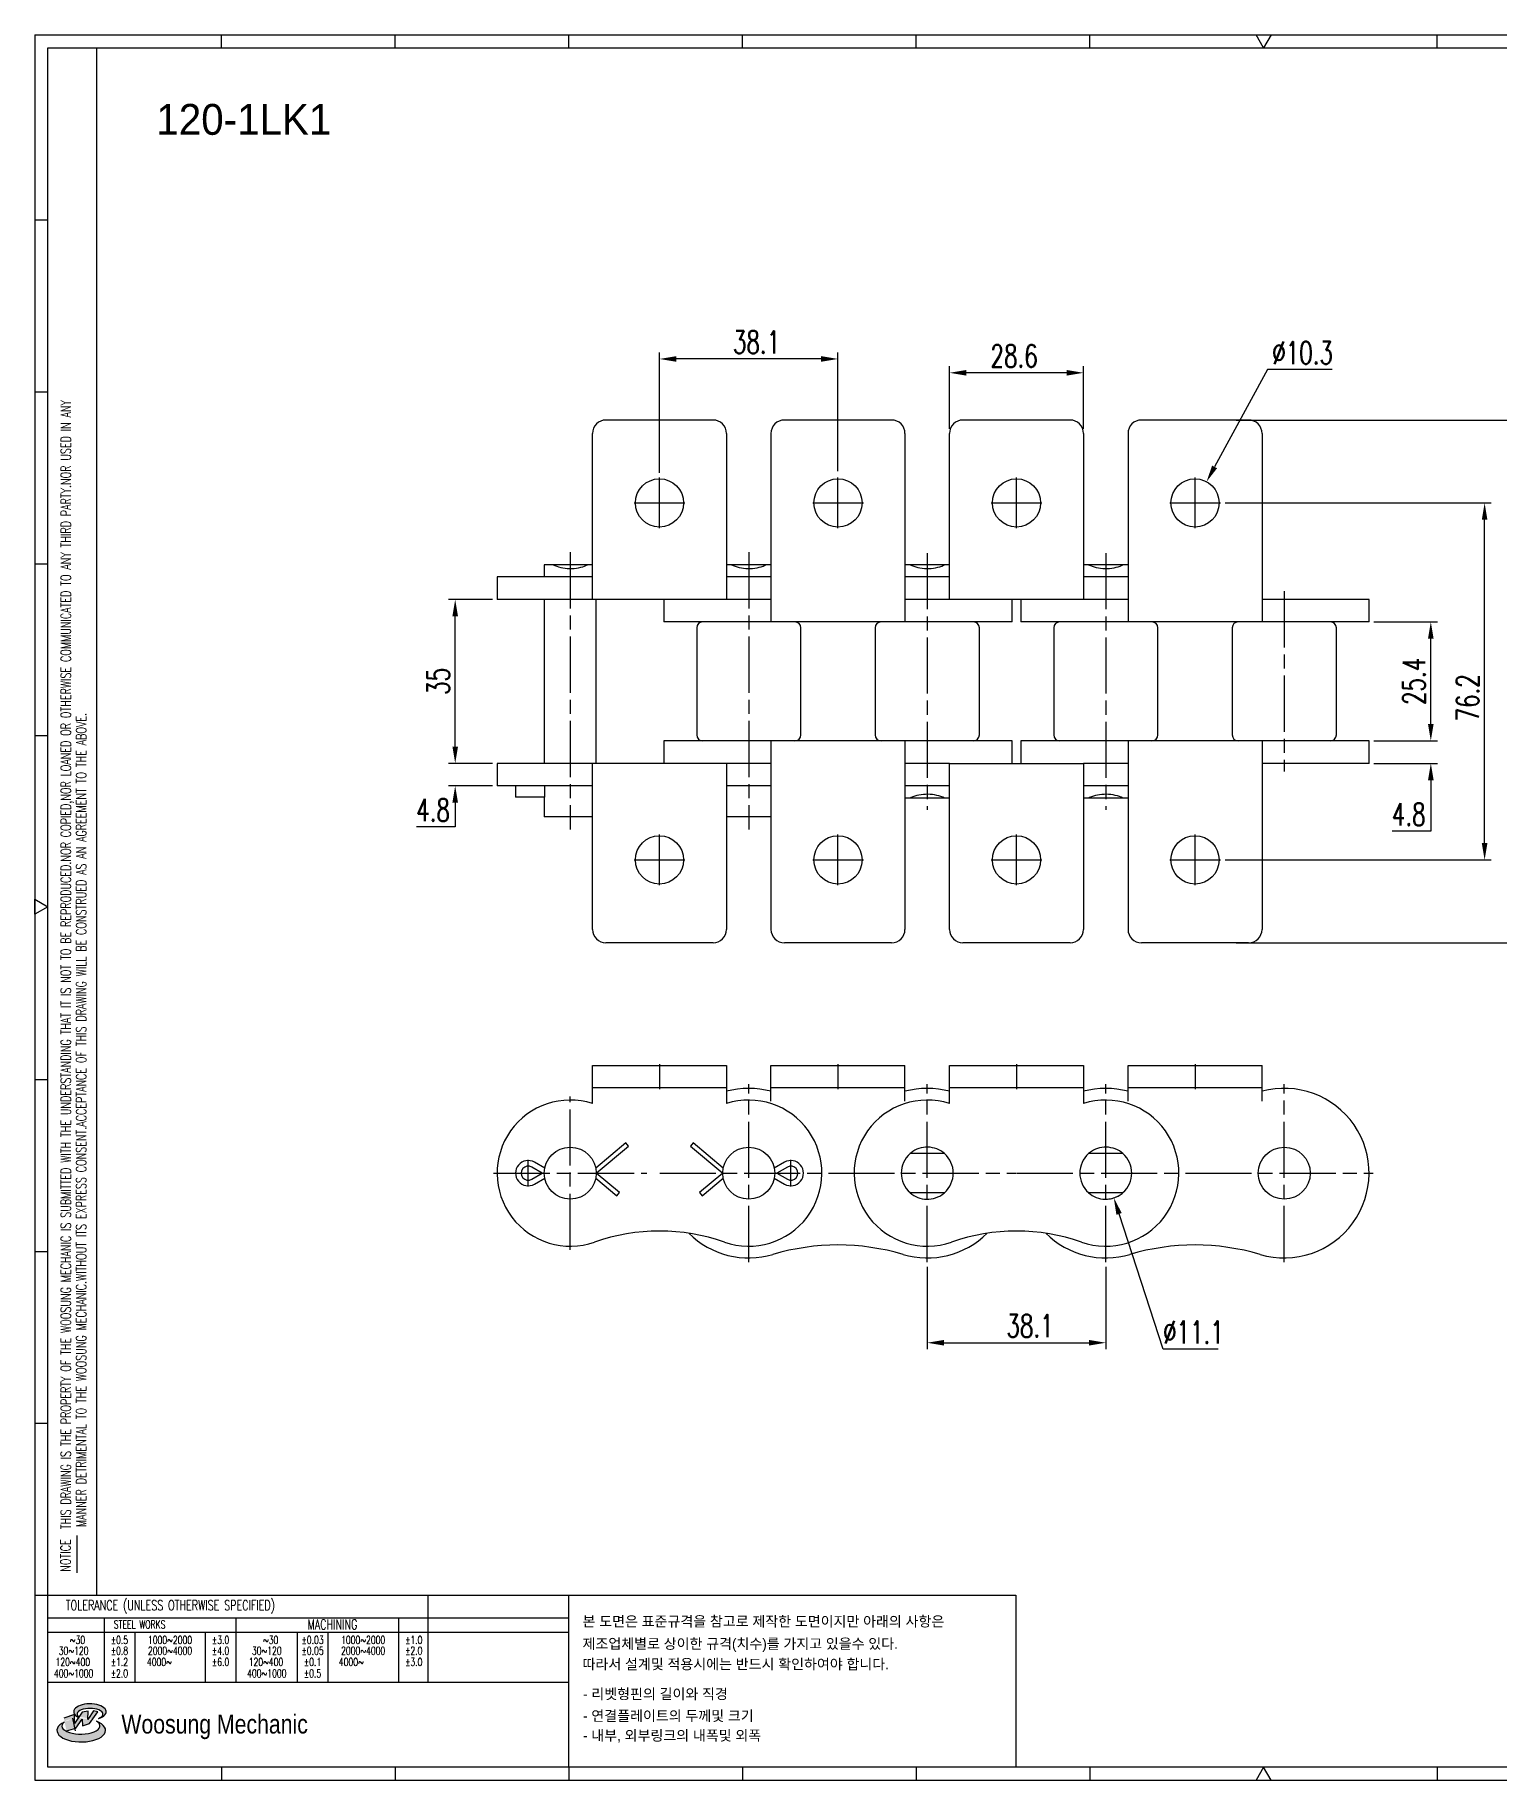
# Model space of a CAD drawing. Header units: millimetres. Extents: x 2104 to 2628, y 59 to 431.
# Drawn here: x 2103.6 to 2416.1, y 58.8 to 431.3 of the extents above; entities that cross this region are included whole.
import ezdxf
from ezdxf.enums import TextEntityAlignment as Align

# ---------------------------------------------------------------- set-up
doc = ezdxf.new("R2010")
doc.units = ezdxf.units.MM
doc.linetypes.add('AM_ISO08W050', pattern=[18, 12, -1.5, 3, -1.5])
doc.layers.get('Defpoints').update_dxf_attribs({"color": 80})
doc.layers.add('CL1', color=140, linetype='AM_ISO08W050', lineweight=25)
doc.layers.add('S-DIM', color=7, linetype='Continuous')
doc.layers.add('도면레이아웃', color=7, linetype='Continuous')
doc.styles.add('HKD_ST2', font='romans.shx', dxfattribs={"width": 0.7, "height": 4, "bigfont": '@extfont2.shx'})
doc.styles.add('HSG', font='SIMPLEX.shx', dxfattribs={"width": 0.7, "bigfont": 'HSG.shx'})
doc.styles.add('MtXpl_', font='Gulim.ttf')
doc.styles.add('SLDTEXTSTYLE4', font='arial.ttf', dxfattribs={"width": 0.8})
doc.dimstyles.new('AP2', dxfattribs={"dimscale": 2, "dimtxt": 2.4, "dimasz": 1.8, "dimexe": 0.7, "dimexo": 0.5, "dimgap": 0.6, "dimtad": 1, "dimtoh": 1, "dimdec": 1, "dimrnd": 0.01, "dimzin": 9, "dimdsep": 46, "dimtxsty": 'HSG', "dimcen": 0, "dimclrd": 251, "dimclre": 251, "dimclrt": 60, "dimazin": 2, "dimtp": 1, "dimtm": 1, "dimtfac": 0.5, "dimtdec": 1, "dimtofl": 0, "dimtmove": 0, "dimatfit": 3, "dimfxl": 0, "dimtvp": 1, "dimtolj": 2, "dimlwd": -1, "dimlwe": -1, "dimarcsym": 0})

# ---------------------------------------------------------------- blocks, each defined once
blk = doc.blocks.new('MAST')
at = {"layer": '도면레이아웃'}
h = blk.add_hatch(color=10, dxfattribs=at)
h.paths.add_polyline_path([(1.544, 35.177), (1.554, 34.966), (1.779, 35.034), (2.054, 35.422), (1.908, 35.446), (1.728, 35.167), (1.741, 35.439), (1.547, 35.405), (1.292, 35.041), (1.295, 35.33), (0.943, 35.208), (1.03, 34.8), (1.336, 34.885)])
edge = h.paths.add_edge_path()
edge.add_ellipse((1.795, 35.421), major_axis=(-0.53, 0), ratio=0.487785, start_angle=122.3607, end_angle=403.3957)
edge.add_line((1.411, 35.244), (1.419, 35.261))
edge.add_ellipse((1.798, 35.344), major_axis=(-0.423, 0), ratio=0.444396, start_angle=131.5898, end_angle=386.1941, ccw=False)
edge = h.paths.add_edge_path()
edge.add_ellipse((1.512, 34.815), major_axis=(-0.793, 0), ratio=0.480113, start_angle=314.6763, end_angle=590.8521)
edge.add_ellipse((1.501, 34.958), major_axis=(-0.62, 0), ratio=0.43311, start_angle=331.7024, end_angle=574.4249, ccw=False)
at = {"color": 140}
for p, q in [((0, 90.118), (80.15, 90.118)), ((0, 90.118), (0, 33.191)), ((0, 33.191), (80.15, 33.191))]:
    blk.add_line(p, q, dxfattribs=at)
for p, q in [((6.089, 89.693), (6.089, 90.118)), ((11.753, 89.693), (11.753, 90.118)), ((17.418, 89.693), (17.418, 90.118)), ((23.082, 89.693), (23.082, 90.118)), ((28.746, 89.693), (28.746, 90.118)), ((34.411, 89.693), (34.411, 90.118)), ((45.739, 89.693), (45.739, 90.118)), ((0, 84.085), (0.425, 84.085)), ((0, 78.478), (0.425, 78.478)), ((0, 72.87), (0.425, 72.87)), ((0, 67.262), (0.425, 67.262)), ((0, 56.047), (0.425, 56.047)), ((0, 50.439), (0.425, 50.439)), ((0, 44.832), (0.425, 44.832)), ((1.377, 39.947), (1.377, 41.174)), ((0, 39.224), (0.425, 39.224)), ((6.089, 33.616), (6.089, 33.191)), ((11.753, 33.616), (11.753, 33.191)), ((17.418, 33.616), (17.418, 33.191)), ((23.082, 33.616), (23.082, 33.191)), ((28.746, 33.616), (28.746, 33.191)), ((34.411, 33.616), (34.411, 33.191)), ((45.739, 33.616), (45.739, 33.191))]:
    blk.add_line(p, q)
at = {"color": 2}
for p, q in [((2.017, 39.224), (2.017, 89.693)), ((0.425, 39.224), (17.418, 39.224)), ((12.816, 39.224), (12.816, 36.382)), ((17.418, 33.616), (17.418, 39.224)), ((0.425, 38.487), (17.418, 38.487)), ((2.257, 38.487), (2.257, 36.382)), ((6.557, 38.5), (6.557, 36.382)), ((11.857, 38.487), (11.857, 36.382)), ((0.425, 38.012), (17.418, 38.012)), ((3.257, 38.012), (3.257, 36.382)), ((5.557, 38.012), (5.557, 36.382)), ((8.557, 38.012), (8.557, 36.382)), ((9.557, 38.026), (9.557, 36.382)), ((0.425, 36.382), (17.418, 36.382))]:
    blk.add_line(p, q, dxfattribs=at)
for points in [[(40.075, 89.693), (39.83, 90.118), (40.32, 90.118)], [(0.425, 61.679), (0, 61.433), (0, 61.924)], [(40.075, 33.616), (39.83, 33.191), (40.32, 33.191)]]:
    blk.add_lwpolyline(points, close=True)
at = {"color": 140}
blk.add_lwpolyline([(0.425, 89.693), (79.725, 89.693), (79.725, 33.616), (0.425, 33.616)], close=True, dxfattribs=at)
at = {"layer": '도면레이아웃'}
for p, q in [((1.295, 35.33), (0.943, 35.208)), ((1.547, 35.405), (1.292, 35.041)), ((1.292, 35.041), (1.295, 35.33)), ((1.741, 35.439), (1.547, 35.405)), ((1.908, 35.446), (1.728, 35.167)), ((1.728, 35.167), (1.741, 35.439)), ((1.779, 35.034), (2.054, 35.422)), ((2.054, 35.422), (1.908, 35.446)), ((1.03, 34.8), (1.336, 34.885)), ((1.224, 35.208), (1.311, 34.8)), ((1.224, 35.208), (1.224, 35.208)), ((1.336, 34.885), (1.544, 35.177)), ((1.419, 35.261), (1.411, 35.244)), ((1.544, 35.177), (1.554, 34.966)), ((1.554, 34.966), (1.779, 35.034))]:
    blk.add_line(p, q, dxfattribs=at)
for centre, major_axis, ratio, start_param, end_param in [((1.795, 35.421), (-0.53, 0), 0.487785, 2.135596, 7.040584), ((1.798, 35.344), (-0.423, 0), 0.444396, 2.296675, 6.740358), ((1.512, 34.815), (-0.793, 0), 0.480113, 5.492138, 10.312315), ((1.501, 34.958), (-0.62, 0), 0.43311, 5.789299, 10.025607)]:
    blk.add_ellipse(centre, major_axis=major_axis, ratio=ratio, start_param=start_param, end_param=end_param, dxfattribs=at)
at = {"color": 6, "style": 'HKD_ST2', "width": 0.7}
for s, p in [(' THIS DRAWING IS THE PROPERTY OF THE WOOSUNG MECHANIC IS SUBMITTED WITH THE UNDERSTANDING THAT IT IS NOT TO BE REPRODUCED.NOR COPIED,NOR LOANED OR OTHERWISE COMMUNICATED TO ANY THIRD PARTY.NOR USED IN ANY', (1.173, 41.217)), ('MANNER DETRIMENTAL TO THE WOOSUNG MECHANIC.WITHOUT ITS EXPRESS CONSENT.ACCEPTANCE OF THIS DRAWING WILL BE CONSTRUED AS AN AGREEMENT TO THE ABOVE.', (1.672, 41.447))]:
    blk.add_text(s, height=0.326266, rotation=90, dxfattribs=at).set_placement(p)
at = {"style": 'HKD_ST2', "width": 0.7}
blk.add_text('NOTICE', height=0.3263, rotation=90, dxfattribs=at).set_placement((1.163, 39.988))
blk.add_text('TOLERANCE (UNLESS OTHERWISE SPECIFIED)', height=0.32627, dxfattribs=at).set_placement((4.417, 38.896), align=Align.MIDDLE_CENTER)
at = {"color": 4, "style": 'HKD_ST2', "width": 0.7}
for s, height, p in [('STEEL WORKS', 0.26101, (3.416, 38.268)), ('MACHINING', 0.3263, (9.707, 38.27)), ('%%P0.5', 0.261, (2.757, 37.762)), ('%%P3.0', 0.261, (6.057, 37.762)), ('%%P0.03', 0.261, (9.057, 37.762)), ('%%P1.0', 0.261, (12.357, 37.762)), ('%%P0.8', 0.261, (2.757, 37.411)), ('%%P1.2', 0.261, (2.757, 37.045)), ('%%P4.0', 0.261, (6.057, 37.411)), ('%%P6.0', 0.261, (6.057, 37.045)), ('%%P0.05', 0.261, (9.057, 37.411)), ('%%P0.1', 0.261, (9.057, 37.045)), ('%%P2.0', 0.261, (12.357, 37.411)), ('%%P3.0', 0.261, (12.357, 37.045)), ('%%P2.0', 0.261, (2.757, 36.67)), ('%%P0.5', 0.261, (9.057, 36.67))]:
    blk.add_text(s, height=height, dxfattribs=at).set_placement(p, align=Align.MIDDLE)
for s, height, p in [('%%12630', 0.261, (1.389, 37.762)), ('1000%%1262000', 0.26101, (4.407, 37.762)), ('%%12630', 0.261, (7.689, 37.762)), ('1000%%1262000', 0.26101, (10.707, 37.762)), ('120%%126400', 0.26101, (1.237, 37.045)), ('30%%126120', 0.261, (1.263, 37.411)), ('4000%%126', 0.261, (4.061, 37.045)), ('2000%%1264000', 0.26101, (4.407, 37.411)), ('120%%126400', 0.26101, (7.537, 37.045)), ('30%%126120', 0.261, (7.563, 37.411)), ('4000%%126', 0.261, (10.321, 37.045)), ('2000%%1264000', 0.26101, (10.707, 37.411)), ('400%%1261000', 0.26101, (1.263, 36.67)), ('400%%1261000', 0.26101, (7.563, 36.67))]:
    blk.add_text(s, height=height, dxfattribs=at).set_placement(p, align=Align.MIDDLE_CENTER)
at = {"color": 1, "style": 'SLDTEXTSTYLE4', "width": 0.8}
blk.add_text('Woosung Mechanic', height=0.61957, dxfattribs=at).set_placement((2.822, 34.711))
blk = doc.blocks.new('*D2')
at = {"layer": 'Defpoints', "color": 0, "transparency": 16777216}
for p in [(2388.35, 280.59), (2401.53, 280.59), (2388.35, 275.79)]:
    blk.add_point(p, dxfattribs=at)
at = {"layer": 'S-DIM', "color": 251, "linetype": 'ByBlock', "transparency": 16777216}
for p, q in [((2401.53, 284.19), (2401.53, 287.79)), ((2389.35, 280.59), (2402.93, 280.59)), ((2389.35, 275.79), (2402.93, 275.79)), ((2401.53, 272.19), (2401.53, 261.31)), ((2401.53, 261.31), (2393.29, 261.31))]:
    blk.add_line(p, q, dxfattribs=at)
at = {"layer": 'S-DIM', "color": 251, "transparency": 16777216}
for points in [[(2400.93, 284.19), (2402.13, 284.19), (2401.53, 280.59)], [(2400.93, 272.19), (2402.13, 272.19), (2401.53, 275.79)]]:
    blk.add_solid(points, dxfattribs=at)
at = {"layer": 'S-DIM', "color": 60, "transparency": 16777216, "insert": (2396.81, 264.91), "char_height": 4.8, "attachment_point": 5, "style": 'HSG'}
blk.add_mtext('\\A2;4.8', dxfattribs=at)
blk = doc.blocks.new('*D3')
at = {"layer": 'Defpoints', "color": 0, "transparency": 16777216}
for p in [(2388.35, 305.99), (2401.53, 305.99), (2388.35, 280.59)]:
    blk.add_point(p, dxfattribs=at)
at = {"layer": 'S-DIM', "color": 251, "linetype": 'ByBlock', "transparency": 16777216}
for p, q in [((2389.35, 305.99), (2402.93, 305.99)), ((2401.53, 284.19), (2401.53, 302.39)), ((2389.35, 280.59), (2402.93, 280.59))]:
    blk.add_line(p, q, dxfattribs=at)
at = {"layer": 'S-DIM', "color": 251, "transparency": 16777216}
for points in [[(2400.93, 302.39), (2402.13, 302.39), (2401.53, 305.99)], [(2400.93, 284.19), (2402.13, 284.19), (2401.53, 280.59)]]:
    blk.add_solid(points, dxfattribs=at)
at = {"layer": 'S-DIM', "color": 60, "transparency": 16777216, "insert": (2397.93, 293.29), "char_height": 4.8, "attachment_point": 5, "rotation": 90, "style": 'HSG'}
blk.add_mtext('\\A2;25.4', dxfattribs=at)
blk = doc.blocks.new('*D4')
at = {"layer": 'Defpoints', "color": 0, "transparency": 16777216}
for p in [(2356.61, 331.39), (2413.01, 331.39), (2356.61, 255.19)]:
    blk.add_point(p, dxfattribs=at)
at = {"layer": 'S-DIM', "color": 251, "linetype": 'ByBlock', "transparency": 16777216}
for p, q in [((2357.61, 331.39), (2414.41, 331.39)), ((2413.01, 258.79), (2413.01, 327.79)), ((2357.61, 255.19), (2414.41, 255.19))]:
    blk.add_line(p, q, dxfattribs=at)
at = {"layer": 'S-DIM', "color": 251, "transparency": 16777216}
for points in [[(2412.41, 327.79), (2413.61, 327.79), (2413.01, 331.39)], [(2412.41, 258.79), (2413.61, 258.79), (2413.01, 255.19)]]:
    blk.add_solid(points, dxfattribs=at)
at = {"layer": 'S-DIM', "color": 60, "transparency": 16777216, "insert": (2409.41, 289.78), "char_height": 4.8, "attachment_point": 5, "rotation": 90, "style": 'HSG'}
blk.add_mtext('\\A2;76.2', dxfattribs=at)
blk = doc.blocks.new('*D5')
at = {"layer": 'Defpoints', "color": 0, "transparency": 16777216}
for p in [(2359.01, 349.09), (2429.39, 349.09), (2359.01, 237.49)]:
    blk.add_point(p, dxfattribs=at)
at = {"layer": 'S-DIM', "color": 251, "linetype": 'ByBlock', "transparency": 16777216}
for p, q in [((2360.01, 349.09), (2430.79, 349.09)), ((2429.39, 241.09), (2429.39, 345.49)), ((2360.01, 237.49), (2430.79, 237.49))]:
    blk.add_line(p, q, dxfattribs=at)
at = {"layer": 'S-DIM', "color": 251, "transparency": 16777216}
for points in [[(2428.79, 345.49), (2429.99, 345.49), (2429.39, 349.09)], [(2428.79, 241.09), (2429.99, 241.09), (2429.39, 237.49)]]:
    blk.add_solid(points, dxfattribs=at)
at = {"layer": 'S-DIM', "color": 60, "transparency": 16777216, "insert": (2425.79, 289.72), "char_height": 4.8, "attachment_point": 5, "rotation": 90, "style": 'HSG'}
blk.add_mtext('\\A2;111.6', dxfattribs=at)
blk = doc.blocks.new('*D9')
at = {"layer": 'Defpoints', "color": 0, "transparency": 16777216}
for p in [(2298.8, 359.16), (2298.8, 346.23), (2327.4, 346.23)]:
    blk.add_point(p, dxfattribs=at)
at = {"layer": 'S-DIM', "color": 251, "linetype": 'ByBlock', "transparency": 16777216}
for p, q in [((2298.8, 347.23), (2298.8, 360.56)), ((2323.8, 359.16), (2302.4, 359.16)), ((2327.4, 347.23), (2327.4, 360.56))]:
    blk.add_line(p, q, dxfattribs=at)
at = {"layer": 'S-DIM', "color": 251, "transparency": 16777216}
for points in [[(2302.4, 359.76), (2302.4, 358.56), (2298.8, 359.16)], [(2323.8, 359.76), (2323.8, 358.56), (2327.4, 359.16)]]:
    blk.add_solid(points, dxfattribs=at)
at = {"layer": 'S-DIM', "color": 60, "transparency": 16777216, "insert": (2312.59, 362.76), "char_height": 4.8, "attachment_point": 5, "style": 'HSG'}
blk.add_mtext('\\A2;28.6', dxfattribs=at)
blk = doc.blocks.new('*D10')
at = {"layer": 'Defpoints', "color": 0, "transparency": 16777216}
for p in [(2236.9, 362.12), (2236.9, 336.79), (2275, 337.14)]:
    blk.add_point(p, dxfattribs=at)
at = {"layer": 'S-DIM', "color": 251, "linetype": 'ByBlock', "transparency": 16777216}
for p, q in [((2236.9, 337.79), (2236.9, 363.52)), ((2271.4, 362.12), (2240.5, 362.12)), ((2275, 338.14), (2275, 363.52))]:
    blk.add_line(p, q, dxfattribs=at)
at = {"layer": 'S-DIM', "color": 251, "transparency": 16777216}
for points in [[(2240.5, 362.72), (2240.5, 361.52), (2236.9, 362.12)], [(2271.4, 362.72), (2271.4, 361.52), (2275, 362.12)]]:
    blk.add_solid(points, dxfattribs=at)
at = {"layer": 'S-DIM', "color": 60, "transparency": 16777216, "insert": (2257.62, 365.72), "char_height": 4.8, "attachment_point": 5, "style": 'HSG'}
blk.add_mtext('\\A2;38.1', dxfattribs=at)
blk = doc.blocks.new('*D11')
at = {"layer": 'Defpoints', "color": 0, "transparency": 16777216}
for p in [(2193.3, 275.79), (2202.25, 275.79), (2202.25, 270.99)]:
    blk.add_point(p, dxfattribs=at)
at = {"layer": 'S-DIM', "color": 251, "linetype": 'ByBlock', "transparency": 16777216}
for p, q in [((2193.3, 279.39), (2193.3, 282.99)), ((2201.25, 275.79), (2191.9, 275.79)), ((2201.25, 270.99), (2191.9, 270.99)), ((2193.3, 267.39), (2193.3, 262.23)), ((2193.3, 262.23), (2185.06, 262.23))]:
    blk.add_line(p, q, dxfattribs=at)
at = {"layer": 'S-DIM', "color": 251, "transparency": 16777216}
for points in [[(2192.7, 279.39), (2193.9, 279.39), (2193.3, 275.79)], [(2192.7, 267.39), (2193.9, 267.39), (2193.3, 270.99)]]:
    blk.add_solid(points, dxfattribs=at)
at = {"layer": 'S-DIM', "color": 60, "transparency": 16777216, "insert": (2188.58, 265.83), "char_height": 4.8, "attachment_point": 5, "style": 'HSG'}
blk.add_mtext('\\A2;4.8', dxfattribs=at)
blk = doc.blocks.new('*D12')
at = {"layer": 'Defpoints', "color": 0, "transparency": 16777216}
for p in [(2193.3, 310.79), (2202.25, 310.79), (2202.25, 275.79)]:
    blk.add_point(p, dxfattribs=at)
at = {"layer": 'S-DIM', "color": 251, "linetype": 'ByBlock', "transparency": 16777216}
for p, q in [((2201.25, 310.79), (2191.9, 310.79)), ((2193.3, 279.39), (2193.3, 307.19)), ((2201.25, 275.79), (2191.9, 275.79))]:
    blk.add_line(p, q, dxfattribs=at)
at = {"layer": 'S-DIM', "color": 251, "transparency": 16777216}
for points in [[(2192.7, 307.19), (2193.9, 307.19), (2193.3, 310.79)], [(2192.7, 279.39), (2193.9, 279.39), (2193.3, 275.79)]]:
    blk.add_solid(points, dxfattribs=at)
at = {"layer": 'S-DIM', "color": 60, "transparency": 16777216, "insert": (2189.7, 293.29), "char_height": 4.8, "attachment_point": 5, "rotation": 90, "style": 'HSG'}
blk.add_mtext('\\A2;35', dxfattribs=at)
blk = doc.blocks.new('*D13')
at = {"layer": 'Defpoints', "color": 0, "transparency": 16777216}
for p in [(2294.05, 169.31), (2332.15, 169.31), (2332.15, 152.12)]:
    blk.add_point(p, dxfattribs=at)
at = {"layer": 'S-DIM', "color": 251, "linetype": 'ByBlock', "transparency": 16777216}
for p, q in [((2294.05, 168.31), (2294.05, 150.72)), ((2332.15, 168.31), (2332.15, 150.72)), ((2297.65, 152.12), (2328.55, 152.12))]:
    blk.add_line(p, q, dxfattribs=at)
at = {"layer": 'S-DIM', "color": 251, "transparency": 16777216}
for points in [[(2297.65, 152.72), (2297.65, 151.52), (2294.05, 152.12)], [(2328.55, 152.72), (2328.55, 151.52), (2332.15, 152.12)]]:
    blk.add_solid(points, dxfattribs=at)
at = {"layer": 'S-DIM', "color": 60, "transparency": 16777216, "insert": (2315.99, 155.72), "char_height": 4.8, "attachment_point": 5, "style": 'HSG'}
blk.add_mtext('\\A2;38.1', dxfattribs=at)
blk = doc.blocks.new('*D15')
at = {"layer": 'Defpoints', "color": 0, "transparency": 16777216}
for p in [(2330.43, 193.6), (2333.87, 183.04)]:
    blk.add_point(p, dxfattribs=at)
at = {"layer": 'S-DIM', "color": 251, "linetype": 'ByBlock', "transparency": 16777216}
for p, q in [((2344.38, 150.76), (2334.99, 179.61)), ((2356.14, 150.76), (2344.38, 150.76))]:
    blk.add_line(p, q, dxfattribs=at)
blk.add_arc((2332.15, 188.32), 5.55, 273.5947, 301.0954, dxfattribs=at)
at = {"layer": 'S-DIM', "color": 251, "transparency": 16777216}
blk.add_solid([(2335.56, 179.8), (2334.42, 179.43), (2333.87, 183.04)], dxfattribs=at)
at = {"layer": 'S-DIM', "color": 60, "transparency": 16777216, "insert": (2350.86, 154.36), "char_height": 4.8, "attachment_point": 5, "style": 'HSG'}
blk.add_mtext('\\A2;∅11.1', dxfattribs=at)
blk = doc.blocks.new('*D16')
at = {"layer": 'Defpoints', "color": 0, "transparency": 16777216}
for p in [(2353.66, 335.91), (2348.75, 326.86)]:
    blk.add_point(p, dxfattribs=at)
at = {"layer": 'S-DIM', "color": 251, "linetype": 'ByBlock', "transparency": 16777216}
for p, q in [((2366.64, 359.84), (2355.38, 339.08)), ((2380.48, 359.84), (2366.64, 359.84))]:
    blk.add_line(p, q, dxfattribs=at)
at = {"layer": 'S-DIM', "color": 251, "transparency": 16777216}
blk.add_solid([(2354.85, 339.36), (2355.9, 338.79), (2353.66, 335.91)], dxfattribs=at)
at = {"layer": 'S-DIM', "color": 60, "transparency": 16777216, "insert": (2374.16, 363.44), "char_height": 4.8, "attachment_point": 5, "style": 'HSG'}
blk.add_mtext('\\A2;∅10.3', dxfattribs=at)

msp = doc.modelspace()

# ---------------------------------------------------------------- linework, layer by layer
for p, q in [((2248.34, 349.09), (2225.46, 349.09)), ((2286.44, 349.09), (2263.56, 349.09)), ((2324.54, 349.09), (2301.66, 349.09)), ((2362.64, 349.09), (2339.76, 349.09)), ((2222.6, 310.79), (2222.6, 346.23)), ((2251.2, 346.23), (2251.2, 310.79)), ((2260.7, 346.23), (2260.7, 305.99)), ((2289.3, 346.23), (2289.3, 305.99)), ((2298.8, 310.79), (2298.8, 346.23)), ((2327.4, 346.23), (2327.4, 310.79)), ((2336.9, 346.23), (2336.9, 305.99)), ((2365.5, 346.23), (2365.5, 305.99)), ((2222.6, 318.19), (2212.3, 318.19)), ((2212.3, 318.19), (2212.3, 315.59)), ((2214.18, 318.19), (2214.56, 318.01)), ((2214.56, 318.01), (2214.96, 317.86)), ((2214.96, 317.86), (2215.38, 317.72)), ((2215.38, 317.72), (2215.83, 317.61)), ((2215.83, 317.61), (2216.29, 317.52)), ((2216.29, 317.52), (2216.76, 317.45)), ((2216.76, 317.45), (2217.23, 317.41)), ((2217.23, 317.41), (2217.72, 317.39)), ((2217.72, 317.39), (2218.2, 317.39)), ((2218.2, 317.39), (2218.68, 317.42)), ((2218.68, 317.42), (2219.16, 317.48)), ((2219.16, 317.48), (2219.63, 317.55)), ((2219.63, 317.55), (2220.08, 317.65)), ((2220.08, 317.65), (2220.51, 317.78)), ((2220.51, 317.78), (2220.93, 317.92)), ((2220.93, 317.92), (2221.32, 318.09)), ((2221.32, 318.09), (2221.53, 318.19)), ((2260.7, 318.19), (2251.2, 318.19)), ((2252.28, 318.19), (2252.66, 318.01)), ((2252.66, 318.01), (2253.06, 317.86)), ((2253.06, 317.86), (2253.48, 317.72)), ((2253.48, 317.72), (2253.93, 317.61)), ((2253.93, 317.61), (2254.39, 317.52)), ((2254.39, 317.52), (2254.86, 317.45)), ((2254.86, 317.45), (2255.33, 317.41)), ((2255.33, 317.41), (2255.82, 317.39)), ((2255.82, 317.39), (2256.3, 317.39)), ((2256.3, 317.39), (2256.78, 317.42)), ((2256.78, 317.42), (2257.26, 317.48)), ((2257.26, 317.48), (2257.73, 317.55)), ((2257.73, 317.55), (2258.18, 317.65)), ((2258.18, 317.65), (2258.61, 317.78)), ((2258.61, 317.78), (2259.03, 317.92)), ((2259.03, 317.92), (2259.42, 318.09)), ((2259.42, 318.09), (2259.63, 318.19)), ((2298.8, 318.19), (2289.3, 318.19)), ((2290.38, 318.19), (2290.76, 318.01)), ((2290.76, 318.01), (2291.16, 317.86)), ((2291.16, 317.86), (2291.58, 317.72)), ((2291.58, 317.72), (2292.03, 317.61)), ((2292.03, 317.61), (2292.49, 317.52)), ((2292.49, 317.52), (2292.96, 317.45)), ((2292.96, 317.45), (2293.43, 317.41)), ((2293.43, 317.41), (2293.92, 317.39)), ((2293.92, 317.39), (2294.4, 317.39)), ((2294.4, 317.39), (2294.88, 317.42)), ((2294.88, 317.42), (2295.36, 317.48)), ((2295.36, 317.48), (2295.83, 317.55)), ((2295.83, 317.55), (2296.28, 317.65)), ((2296.28, 317.65), (2296.71, 317.78)), ((2296.71, 317.78), (2297.13, 317.92)), ((2297.13, 317.92), (2297.52, 318.09)), ((2297.52, 318.09), (2297.73, 318.19)), ((2336.9, 318.19), (2327.4, 318.19)), ((2328.48, 318.19), (2328.86, 318.01)), ((2328.86, 318.01), (2329.26, 317.86)), ((2329.26, 317.86), (2329.68, 317.72)), ((2329.68, 317.72), (2330.13, 317.61)), ((2330.13, 317.61), (2330.59, 317.52)), ((2330.59, 317.52), (2331.06, 317.45)), ((2331.06, 317.45), (2331.53, 317.41)), ((2331.53, 317.41), (2332.02, 317.39)), ((2332.02, 317.39), (2332.5, 317.39)), ((2332.5, 317.39), (2332.98, 317.42)), ((2332.98, 317.42), (2333.46, 317.48)), ((2333.46, 317.48), (2333.93, 317.55)), ((2333.93, 317.55), (2334.38, 317.65)), ((2334.38, 317.65), (2334.81, 317.78)), ((2334.81, 317.78), (2335.23, 317.92)), ((2335.23, 317.92), (2335.62, 318.09)), ((2335.62, 318.09), (2335.83, 318.19)), ((2222.6, 315.59), (2202.25, 315.59)), ((2202.25, 315.59), (2202.25, 310.79)), ((2260.7, 315.59), (2251.2, 315.59)), ((2298.8, 315.59), (2289.3, 315.59)), ((2336.9, 315.59), (2327.4, 315.59)), ((2251.2, 310.79), (2202.25, 310.79)), ((2212.3, 310.79), (2212.3, 275.79)), ((2223.41, 275.79), (2223.41, 310.79)), ((2237.85, 310.79), (2237.85, 305.99)), ((2260.7, 310.79), (2251.2, 310.79)), ((2298.8, 310.79), (2289.3, 310.79)), ((2327.4, 310.79), (2298.8, 310.79)), ((2312.15, 305.99), (2312.15, 310.79)), ((2314.05, 310.79), (2314.05, 305.99)), ((2336.9, 310.79), (2327.4, 310.79)), ((2388.35, 310.79), (2365.5, 310.79)), ((2388.35, 305.99), (2388.35, 310.79)), ((2312.15, 305.99), (2237.85, 305.99)), ((2388.35, 305.99), (2314.05, 305.99)), ((2244.84, 304.72), (2244.84, 281.86)), ((2267.07, 281.86), (2267.07, 304.72)), ((2282.94, 304.72), (2282.94, 281.86)), ((2305.17, 281.86), (2305.17, 304.72)), ((2321.04, 304.72), (2321.04, 281.86)), ((2343.27, 281.86), (2343.27, 304.72)), ((2359.14, 304.72), (2359.14, 281.86)), ((2381.37, 281.86), (2381.37, 304.72)), ((2237.85, 280.59), (2237.85, 275.79)), ((2312.15, 280.59), (2237.85, 280.59)), ((2260.7, 280.59), (2260.7, 240.35)), ((2289.3, 280.59), (2289.3, 240.35)), ((2312.15, 275.79), (2312.15, 280.59)), ((2314.05, 280.59), (2314.05, 275.79)), ((2388.35, 280.59), (2314.05, 280.59)), ((2336.9, 280.59), (2336.9, 240.35)), ((2365.5, 280.59), (2365.5, 240.35)), ((2388.35, 275.79), (2388.35, 280.59)), ((2251.2, 275.79), (2202.25, 275.79)), ((2202.25, 275.79), (2202.25, 270.99)), ((2222.6, 240.35), (2222.6, 275.79)), ((2260.7, 275.79), (2251.2, 275.79)), ((2251.2, 275.79), (2251.2, 240.35)), ((2298.8, 275.79), (2289.3, 275.79)), ((2298.8, 240.35), (2298.8, 275.79)), ((2298.8, 275.79), (2327.4, 275.79)), ((2336.9, 275.79), (2327.4, 275.79)), ((2327.4, 275.79), (2327.4, 240.35)), ((2388.35, 275.79), (2365.5, 275.79)), ((2222.6, 270.99), (2202.25, 270.99)), ((2206.17, 270.99), (2206.17, 268.59)), ((2212.4, 268.59), (2206.17, 268.59)), ((2212.3, 268.59), (2212.3, 264.39)), ((2212.4, 268.59), (2212.4, 270.99)), ((2260.7, 270.99), (2251.2, 270.99)), ((2298.8, 270.99), (2289.3, 270.99)), ((2298.8, 268.39), (2289.3, 268.39)), ((2290.59, 268.49), (2290.38, 268.39)), ((2290.98, 268.65), (2290.59, 268.49)), ((2291.4, 268.8), (2290.98, 268.65)), ((2291.83, 268.92), (2291.4, 268.8)), ((2292.28, 269.02), (2291.83, 268.92)), ((2292.75, 269.1), (2292.28, 269.02)), ((2293.22, 269.15), (2292.75, 269.1)), ((2293.71, 269.18), (2293.22, 269.15)), ((2294.19, 269.19), (2293.71, 269.18)), ((2294.67, 269.17), (2294.19, 269.19)), ((2295.15, 269.13), (2294.67, 269.17)), ((2295.62, 269.06), (2295.15, 269.13)), ((2296.08, 268.97), (2295.62, 269.06)), ((2296.53, 268.85), (2296.08, 268.97)), ((2296.95, 268.72), (2296.53, 268.85)), ((2297.35, 268.56), (2296.95, 268.72)), ((2297.73, 268.39), (2297.35, 268.56)), ((2336.9, 270.99), (2327.4, 270.99)), ((2336.9, 268.39), (2327.4, 268.39)), ((2328.69, 268.49), (2328.48, 268.39)), ((2329.08, 268.65), (2328.69, 268.49)), ((2329.5, 268.8), (2329.08, 268.65)), ((2329.93, 268.92), (2329.5, 268.8)), ((2330.38, 269.02), (2329.93, 268.92)), ((2330.85, 269.1), (2330.38, 269.02)), ((2331.32, 269.15), (2330.85, 269.1)), ((2331.81, 269.18), (2331.32, 269.15)), ((2332.29, 269.19), (2331.81, 269.18)), ((2332.77, 269.17), (2332.29, 269.19)), ((2333.25, 269.13), (2332.77, 269.17)), ((2333.72, 269.06), (2333.25, 269.13)), ((2334.18, 268.97), (2333.72, 269.06)), ((2334.63, 268.85), (2334.18, 268.97)), ((2335.05, 268.72), (2334.63, 268.85)), ((2335.45, 268.56), (2335.05, 268.72)), ((2335.83, 268.39), (2335.45, 268.56)), ((2222.6, 264.39), (2212.3, 264.39)), ((2260.7, 264.39), (2251.2, 264.39)), ((2248.34, 237.49), (2225.46, 237.49)), ((2286.44, 237.49), (2263.56, 237.49)), ((2324.54, 237.49), (2301.66, 237.49)), ((2362.64, 237.49), (2339.76, 237.49)), ((2222.6, 203.18), (2222.6, 211.32)), ((2222.6, 211.32), (2251.2, 211.32)), ((2251.2, 211.32), (2251.2, 203.18)), ((2260.7, 203.66), (2260.7, 211.32)), ((2260.7, 211.32), (2289.3, 211.32)), ((2289.3, 203.66), (2289.3, 211.32)), ((2298.8, 211.32), (2327.4, 211.32)), ((2298.8, 203.18), (2298.8, 211.32)), ((2327.4, 211.32), (2327.4, 203.18)), ((2336.9, 203.66), (2336.9, 211.32)), ((2336.9, 211.32), (2365.5, 211.32)), ((2365.5, 203.66), (2365.5, 211.32)), ((2251.2, 206.52), (2222.6, 206.52)), ((2289.3, 206.52), (2260.7, 206.52)), ((2327.4, 206.52), (2298.8, 206.52)), ((2365.5, 206.52), (2336.9, 206.52)), ((2229.72, 194.78), (2223.3, 189.39)), ((2223.41, 188.32), (2230.29, 194.09)), ((2230.29, 194.09), (2229.72, 194.78)), ((2244.09, 194.78), (2243.52, 194.09)), ((2243.52, 194.09), (2250.4, 188.32)), ((2250.5, 189.39), (2244.09, 194.78)), ((2292.75, 193.72), (2292.28, 193.58)), ((2293.22, 193.81), (2292.75, 193.72)), ((2293.71, 193.86), (2293.22, 193.81)), ((2294.19, 193.87), (2293.71, 193.86)), ((2294.67, 193.84), (2294.19, 193.87)), ((2295.15, 193.76), (2294.67, 193.84)), ((2295.62, 193.65), (2295.15, 193.76)), ((2330.85, 193.72), (2330.38, 193.58)), ((2331.32, 193.81), (2330.85, 193.72)), ((2331.81, 193.86), (2331.32, 193.81)), ((2332.29, 193.87), (2331.81, 193.86)), ((2332.77, 193.84), (2332.29, 193.87)), ((2333.25, 193.76), (2332.77, 193.84)), ((2333.72, 193.65), (2333.25, 193.76)), ((2212.4, 189.39), (2210.22, 190.66)), ((2263.59, 190.66), (2261.4, 189.39)), ((2290.59, 192.66), (2290.38, 192.49)), ((2297.73, 192.49), (2290.38, 192.49)), ((2290.98, 192.95), (2290.59, 192.66)), ((2291.4, 193.2), (2290.98, 192.95)), ((2291.83, 193.41), (2291.4, 193.2)), ((2292.28, 193.58), (2291.83, 193.41)), ((2296.08, 193.49), (2295.62, 193.65)), ((2296.53, 193.29), (2296.08, 193.49)), ((2296.95, 193.06), (2296.53, 193.29)), ((2297.35, 192.79), (2296.95, 193.06)), ((2297.73, 192.49), (2297.35, 192.79)), ((2328.69, 192.66), (2328.48, 192.49)), ((2335.83, 192.49), (2328.48, 192.49)), ((2329.08, 192.95), (2328.69, 192.66)), ((2329.5, 193.2), (2329.08, 192.95)), ((2329.93, 193.41), (2329.5, 193.2)), ((2330.38, 193.58), (2329.93, 193.41)), ((2334.18, 193.49), (2333.72, 193.65)), ((2334.63, 193.29), (2334.18, 193.49)), ((2335.05, 193.06), (2334.63, 193.29)), ((2335.45, 192.79), (2335.05, 193.06)), ((2335.83, 192.49), (2335.45, 192.79)), ((2211.86, 188.32), (2209.62, 189.62)), ((2209.62, 187.02), (2211.86, 188.32)), ((2210.22, 185.98), (2212.4, 187.24)), ((2223.3, 187.24), (2227.79, 183.48)), ((2228.36, 184.16), (2223.41, 188.32)), ((2250.4, 188.32), (2245.44, 184.16)), ((2246.02, 183.48), (2250.5, 187.24)), ((2261.4, 187.24), (2263.59, 185.98)), ((2264.19, 189.62), (2261.94, 188.32)), ((2261.94, 188.32), (2264.19, 187.02)), ((2227.79, 183.48), (2228.36, 184.16)), ((2245.44, 184.16), (2246.02, 183.48)), ((2290.38, 184.15), (2290.76, 183.85)), ((2297.73, 184.15), (2290.38, 184.15)), ((2290.76, 183.85), (2291.16, 183.58)), ((2291.16, 183.58), (2291.58, 183.34)), ((2291.58, 183.34), (2292.03, 183.15)), ((2292.03, 183.15), (2292.49, 182.99)), ((2292.49, 182.99), (2292.96, 182.87)), ((2292.96, 182.87), (2293.43, 182.8)), ((2293.43, 182.8), (2293.92, 182.77)), ((2293.92, 182.77), (2294.4, 182.78)), ((2294.4, 182.78), (2294.88, 182.83)), ((2294.88, 182.83), (2295.36, 182.92)), ((2295.36, 182.92), (2295.83, 183.05)), ((2295.83, 183.05), (2296.28, 183.23)), ((2296.28, 183.23), (2296.71, 183.44)), ((2296.71, 183.44), (2297.13, 183.69)), ((2297.13, 183.69), (2297.52, 183.98)), ((2297.52, 183.98), (2297.73, 184.15)), ((2328.48, 184.15), (2328.86, 183.85)), ((2335.83, 184.15), (2328.48, 184.15)), ((2328.86, 183.85), (2329.26, 183.58)), ((2329.26, 183.58), (2329.68, 183.34)), ((2329.68, 183.34), (2330.13, 183.15)), ((2330.13, 183.15), (2330.59, 182.99)), ((2330.59, 182.99), (2331.06, 182.87)), ((2331.06, 182.87), (2331.53, 182.8)), ((2331.53, 182.8), (2332.02, 182.77)), ((2332.02, 182.77), (2332.5, 182.78)), ((2332.5, 182.78), (2332.98, 182.83)), ((2332.98, 182.83), (2333.46, 182.92)), ((2333.46, 182.92), (2333.93, 183.05)), ((2333.93, 183.05), (2334.38, 183.23)), ((2334.38, 183.23), (2334.81, 183.44)), ((2334.81, 183.44), (2335.23, 183.69)), ((2335.23, 183.69), (2335.62, 183.98)), ((2335.62, 183.98), (2335.83, 184.15))]:
    msp.add_line(p, q)
at = {"color": 140}
msp.add_lwpolyline([(2217.58, 98.24), (2312.99, 98.24), (2312.99, 61.54), (2217.58, 61.54)], close=True, dxfattribs=at)
for centre, radius in [((2236.9, 331.39), 5.15), ((2275, 331.39), 5.15), ((2313.1, 331.39), 5.15), ((2351.2, 331.39), 5.15), ((2236.9, 255.19), 5.15), ((2275, 255.19), 5.15), ((2313.1, 255.19), 5.15), ((2351.2, 255.19), 5.15), ((2217.85, 188.32), 5.55), ((2255.95, 188.32), 5.55), ((2370.25, 188.32), 5.55)]:
    msp.add_circle(centre, radius)
for centre, radius, start, end in [((2225.46, 346.23), 2.86, 90, 180), ((2248.34, 346.23), 2.86, 0, 90), ((2263.56, 346.23), 2.86, 90, 180), ((2286.44, 346.23), 2.86, 0, 90), ((2301.66, 346.23), 2.86, 90, 180), ((2324.54, 346.23), 2.86, 0, 90), ((2339.76, 346.23), 2.86, 90, 180), ((2362.64, 346.23), 2.86, 0, 90), ((2246.11, 304.72), 1.27, 90, 180), ((2265.8, 304.72), 1.27, 0, 90), ((2284.21, 304.72), 1.27, 90, 180), ((2303.9, 304.72), 1.27, 0, 90), ((2322.31, 304.72), 1.27, 90, 180), ((2342, 304.72), 1.27, 0, 90), ((2360.41, 304.72), 1.27, 90, 180), ((2380.1, 304.72), 1.27, 0, 90), ((2246.11, 281.86), 1.27, 180, 270), ((2265.8, 281.86), 1.27, 270, 0), ((2284.21, 281.86), 1.27, 180, 270), ((2303.9, 281.86), 1.27, 270, 0), ((2322.31, 281.86), 1.27, 180, 270), ((2342, 281.86), 1.27, 270, 0), ((2360.41, 281.86), 1.27, 180, 270), ((2380.1, 281.86), 1.27, 270, 0), ((2225.46, 240.35), 2.86, 180, 270), ((2248.34, 240.35), 2.86, 270, 0), ((2263.56, 240.35), 2.86, 180, 270), ((2286.44, 240.35), 2.86, 270, 0), ((2301.66, 240.35), 2.86, 180, 270), ((2324.54, 240.35), 2.86, 270, 0), ((2339.76, 240.35), 2.86, 180, 270), ((2362.64, 240.35), 2.86, 270, 0), ((2255.95, 188.32), 18.1, 74.7856, 105.2144), ((2294.05, 188.32), 18.1, 74.7856, 105.2144), ((2332.15, 188.32), 18.1, 74.7856, 105.2144), ((2370.25, 188.32), 18.1, 253.423, 105.2144), ((2217.85, 188.32), 15.6, 72.2727, 289.3747), ((2255.95, 188.32), 15.6, 250.6253, 107.7273), ((2294.05, 188.32), 15.6, 72.2727, 289.3747), ((2332.15, 188.32), 15.6, 250.6253, 107.7273), ((2208.87, 188.32), 2.7, 60, 300), ((2264.94, 188.32), 2.7, 240, 120), ((2294.05, 188.32), 5.55, 131.4096, 228.5904), ((2294.05, 188.32), 5.56, 311.4096, 48.5904), ((2332.15, 188.32), 5.55, 131.4096, 228.5904), ((2332.15, 188.32), 5.55, 311.4096, 48.5904), ((2208.87, 188.32), 1.5, 60, 300), ((2264.94, 188.32), 1.5, 240, 120), ((2236.9, 134.15), 41.82, 70.6253, 109.3747), ((2255.95, 188.32), 18.1, 225.1017, 286.577), ((2294.05, 188.32), 18.1, 253.423, 314.8983), ((2313.1, 134.15), 41.82, 70.6253, 109.3747), ((2332.15, 188.32), 18.1, 225.1017, 286.577), ((2275, 124.32), 48.67, 73.423, 106.577), ((2351.2, 124.32), 48.67, 73.423, 106.577)]:
    msp.add_arc(centre, radius, start, end)
at = {"layer": 'CL1'}
for p, q in [((2236.9, 325.98), (2236.9, 336.79)), ((2275, 325.98), (2275, 336.79)), ((2313.1, 325.98), (2313.1, 336.79)), ((2351.2, 325.98), (2351.2, 336.79)), ((2231.5, 331.39), (2242.31, 331.39)), ((2269.6, 331.39), (2280.41, 331.39)), ((2307.7, 331.39), (2318.51, 331.39)), ((2345.8, 331.39), (2356.61, 331.39)), ((2217.85, 320.88), (2217.85, 261.7)), ((2255.95, 320.88), (2255.95, 261.7)), ((2294.05, 320.68), (2294.05, 265.9)), ((2332.15, 320.68), (2332.15, 265.9)), ((2370.25, 312.54), (2370.25, 274.04)), ((2236.9, 249.78), (2236.9, 260.59)), ((2275, 249.78), (2275, 260.59)), ((2313.1, 249.78), (2313.1, 260.59)), ((2351.2, 249.78), (2351.2, 260.59)), ((2231.5, 255.19), (2242.31, 255.19)), ((2269.6, 255.19), (2280.41, 255.19)), ((2307.7, 255.19), (2318.51, 255.19)), ((2345.8, 255.19), (2356.61, 255.19)), ((2236.9, 211.56), (2236.9, 206.28)), ((2275, 211.56), (2275, 206.28)), ((2313.1, 211.56), (2313.1, 206.28)), ((2351.2, 211.56), (2351.2, 206.28)), ((2255.95, 169.31), (2255.95, 207.32)), ((2294.05, 169.31), (2294.05, 207.32)), ((2332.15, 169.31), (2332.15, 207.32)), ((2370.25, 169.31), (2370.25, 207.32)), ((2217.85, 171.94), (2217.85, 204.7)), ((2208.87, 185.49), (2208.87, 191.15)), ((2264.94, 185.49), (2264.94, 191.15)), ((2201.47, 188.32), (2234.23, 188.32)), ((2236.95, 188.32), (2274.96, 188.32)), ((2275.05, 188.32), (2313.06, 188.32)), ((2313.15, 188.32), (2351.16, 188.32)), ((2351.25, 188.32), (2389.26, 188.32))]:
    msp.add_line(p, q, dxfattribs=at)

# ---------------------------------------------------------------- block references
at = {"color": 140, "xscale": 6.544131730458676, "yscale": 6.544131730458676, "zscale": 6.544131730458676}
msp.add_blockref('MAST', (2103.59, -158.45), dxfattribs=at)

# ---------------------------------------------------------------- texts
at = {"color": 254, "style": 'MtXpl_'}
msp.add_text('120-1LK1', height=6.586, dxfattribs=at).set_placement((2129.51, 409.97))
at = {"color": 140, "style": 'MtXpl_'}
for s, p in [('본 도면은 표준규격을 참고로 제작한 도면이지만 아래의 사항은', (2220.48, 91.55)), ('제조업체별로 상이한 규격(치수)를 가지고 있을수 있다.', (2220.48, 86.78)), ('따라서 설계및 적용시에는 반드시 확인하여야 합니다.', (2220.48, 82.42)), ('- 리벳형핀의 길이와 직경', (2220.6, 76.05)), ('- 연결플레이트의 두께및 크기', (2220.6, 71.38)), ('- 내부, 외부링크의 내폭및 외폭', (2220.6, 67.18))]:
    msp.add_text(s, height=2.1952, dxfattribs=at).set_placement(p)

# ---------------------------------------------------------------- dimensions: what is measured, and where the dimension line sits
at = {"layer": 'S-DIM'}
for base, p1, p2, picture, middle in [((2236.9, 362.12), (2275, 337.14), (2236.9, 336.79), '*D10', (2257.62, 362.12)), ((2298.8, 359.16), (2327.4, 346.23), (2298.8, 346.23), '*D9', (2312.59, 359.16)), ((2332.15, 152.12), (2294.05, 169.31), (2332.15, 169.31), '*D13', (2315.99, 152.12))]:
    dim = msp.add_linear_dim(base=base, p1=p1, p2=p2, dimstyle='AP2', dxfattribs=at)
    dim.commit()
    dim.dimension.update_dxf_attribs({"geometry": picture, "text_midpoint": middle, "dimtype": 128})
for p1, p2, picture, middle in [((2348.75, 326.86), (2353.66, 335.91), '*D16', (2374.16, 359.84)), ((2330.43, 193.6), (2333.87, 183.04), '*D15', (2350.86, 150.76))]:
    dim = msp.add_diameter_dim_2p(p1=p1, p2=p2, dimstyle='AP2', dxfattribs=at)
    dim.commit()
    dim.dimension.update_dxf_attribs({"geometry": picture, "text_midpoint": middle, "dimtype": 131})
for base, p1, p2, picture, middle in [((2429.39, 349.09), (2359.01, 237.49), (2359.01, 349.09), '*D5', (2429.39, 289.72)), ((2413.01, 331.39), (2356.61, 255.19), (2356.61, 331.39), '*D4', (2413.01, 289.78)), ((2401.53, 280.59), (2388.35, 275.79), (2388.35, 280.59), '*D2', (2396.81, 261.31)), ((2193.3, 275.79), (2202.25, 270.99), (2202.25, 275.79), '*D11', (2188.58, 262.23))]:
    dim = msp.add_linear_dim(base=base, p1=p1, p2=p2, angle=90, dimstyle='AP2', dxfattribs=at)
    dim.commit()
    dim.dimension.update_dxf_attribs({"geometry": picture, "text_midpoint": middle, "dimtype": 128})
for base, p1, p2, picture, middle in [((2193.3, 310.79), (2202.25, 275.79), (2202.25, 310.79), '*D12', (2189.7, 293.29)), ((2401.53, 305.99), (2388.35, 280.59), (2388.35, 305.99), '*D3', (2397.93, 293.29))]:
    dim = msp.add_linear_dim(base=base, p1=p1, p2=p2, angle=90, dimstyle='AP2', override={"dimtmove": 1}, dxfattribs=at)
    dim.commit()
    dim.dimension.update_dxf_attribs({"geometry": picture, "text_midpoint": middle})

doc.saveas('drawing.dxf')
